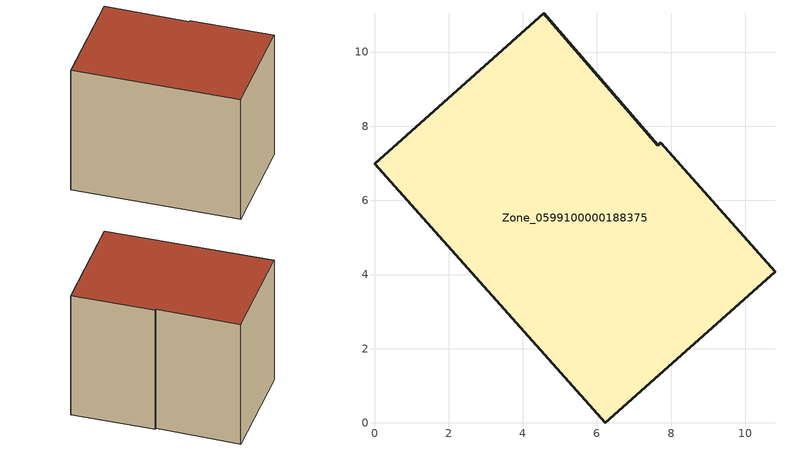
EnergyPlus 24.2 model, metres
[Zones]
Zone_0599100000188375
 floor ground (C_G): 6.22,0 0,6.98 4.57,11.05 7.64,7.48 7.71,7.55 10.8,4.08 z0
 wall outside (C_F): 6.22,0 10.8,4.08 7.71,7.55 7.64,7.48 4.57,11.05 0,6.98 6.22,0 z0:7.71
 roof outside (C_R): 0,6.98 6.22,0 10.8,4.08 7.71,7.55 7.64,7.48 4.57,11.05 z7.71
[BUILDING]
Pand.0599100000188375: North Axis=0; Terrain=City; Loads Convergence Tolerance Value=0.04; Temperature Convergence Tolerance Value=0.4; Solar Distribution=FullExterior; Maximum Number of Warmup Days=25; Minimum Number of Warmup Days=1
[Site:Location]
Rotterdam.The.Hague.AP_ZH_NLD Design_Conditions: Latitude=51.96; Longitude=4.45; Time Zone=1; Elevation=-4.5
[SITE:GROUNDTEMPERATURE:BUILDINGSURFACE]
18, 18, 18, 18, 18, 18, 18, 18, 18, 18, 18, 18
[MATERIAL] Thermal Absorptance=0.9; Solar Absorptance=0.7; Visible Absorptance=0.7
Name | Roughness | Thickness | Conductivity | Density | Specific Heat
G.TC.1965-1974 | MediumSmooth | 0.15 | 0.882353 | 540 | 1210
F.TC.1965-1974 | Rough | 0.3 | 0.697674 | 1920 | 840
R.TC.1965-1974 | MediumRough | 0.2 | 0.232558 | 1500 | 1000
[CONSTRUCTION]
C_G: G.TC.1965-1974
C_F: F.TC.1965-1974
C_R: R.TC.1965-1974
[ZONE]
Zone_0599100000188375: Type=1; Multiplier=1; Ceiling Height=Autocalculate; Volume=Autocalculate; Floor Area=autocalculate; Part of Total Floor Area=Yes
[ZONEINFILTRATION:DESIGNFLOWRATE]
Infil_Zone_0599100000188375: Zone or ZoneList or Space or SpaceList=Zone_0599100000188375; Schedule=AlwaysOn; Design Flow Rate Calculation Method=Flow/Area; Flow Rate per Floor Area=0.003; Constant Term Coefficient=1; Temperature Term Coefficient=0; Velocity Term Coefficient=0; Velocity Squared Term Coefficient=0
[HVACTEMPLATE:ZONE:IDEALLOADSAIRSYSTEM]
Zone_0599100000188375: Maximum Heating Supply Air Temperature=50; Minimum Cooling Supply Air Temperature=13; Maximum Heating Supply Air Humidity Ratio=0.0156; Minimum Cooling Supply Air Humidity Ratio=0.0077; Heating Limit=NoLimit; Cooling Limit=NoLimit; Dehumidification Control Type=ConstantSensibleHeatRatio; Cooling Sensible Heat Ratio=0.7; Dehumidification Setpoint=60; Humidification Control Type=None; Humidification Setpoint=30; Outdoor Air Method=None; Outdoor Air Flow Rate per Person=0.00944; Outdoor Air Flow Rate per Zone Floor Area=0; Outdoor Air Flow Rate per Zone=0; Demand Controlled Ventilation Type=None; Outdoor Air Economizer Type=NoEconomizer; Heat Recovery Type=None; Sensible Heat Recovery Effectiveness=0.7; Latent Heat Recovery Effectiveness=0.65
[ZONECONTROL:THERMOSTAT]
ThermostatControl_Zone_0599100000188375: Zone or ZoneList=Zone_0599100000188375; Control Type Schedule=DualSetpointControlType; Control 1=Thermostat_Zone_0599100000188375; Temperature Difference Between Cutout And Setpoint=0
[THERMOSTATSETPOINT:DUALSETPOINT]
Thermostat_Zone_0599100000188375: Heating Setpoint Temperature Schedule=HeatingSetpoint_Zone_0599100000188375; Cooling Setpoint Temperature Schedule=CoolingSetpoint_Zone_0599100000188375
[SCHEDULE:COMPACT]
HeatingSetpoint_Zone_0599100000188375: Through: 12/31, For: AllDays, Until: 24:00, 21
CoolingSetpoint_Zone_0599100000188375: Through: 12/31, For: AllDays, Until: 24:00, 24
DualSetpointControlType: Through: 12/31, For: AllDays, Until: 24:00, 4
AlwaysOn: Through: 12/31, For: AllDays, Until: 24:00, 1
